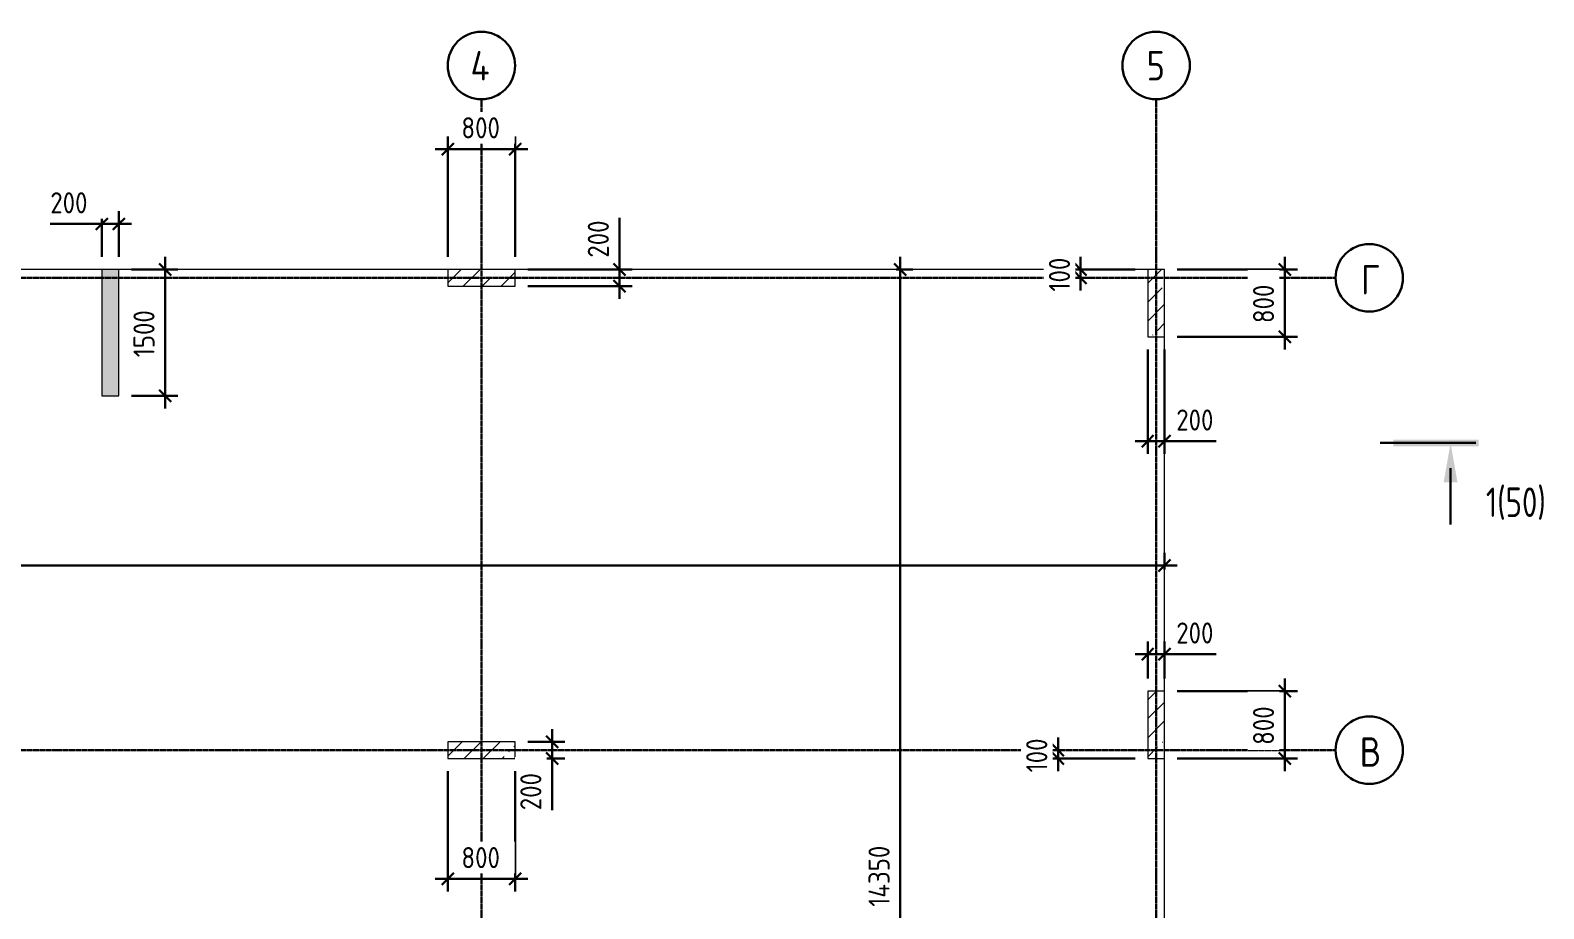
# Model space of a CAD drawing. Header units: millimetres. Extents: x -3720 to 34496, y -3324 to 17085.
# Drawn here: x 16550 to 34496, y 6670 to 17085 of the extents above; entities that cross this region are included whole.
import ezdxf

# ---------------------------------------------------------------- set-up
doc = ezdxf.new("R2010")
doc.units = ezdxf.units.MM
doc.linetypes.add('ADSK_Линия сетки', pattern=[25, 20, -2.5, 0, -2.5])
for name, color, linetype, lineweight in [('A-ANNO-DIMS', 7, 'Continuous', 30), ('A-ANNO-DIMS-100', 7, 'Continuous', 30), ('G-ANNO-SYMB', 7, 'Continuous', 30), ('S-COLS', 7, 'Continuous', 9), ('S-GRID', 7, 'Continuous', 30), ('S-GRID-IDEN', 7, 'Continuous', 30)]:
    doc.layers.add(name, color=color, linetype=linetype, lineweight=lineweight)
doc.layers.add('A-FLOR', color=7, linetype='Continuous', lineweight=13, true_color=0x007f00)
doc.styles.add('GOST Common', font='GOST_Common_SpecSymbol_0.ttf', dxfattribs={"width": 0.9, "height": 350})
doc.styles.add('GOST Common_1', font='GOST_Common_SpecSymbol_0.ttf', dxfattribs={"width": 0.9, "height": 250})
doc.styles.add('GOST Common_2', font='GOST_Common_SpecSymbol_0.ttf', dxfattribs={"width": 0.8, "height": 350})
doc.dimstyles.new('0_Колонны_опалубка', dxfattribs={"dimscale": 304.8, "dimtxt": 251.428749, "dimasz": 0.463911, "dimexe": 0.492126, "dimexo": 0.492126, "dimgap": 0.164042, "dimtad": 1, "dimdec": 0, "dimzin": 0, "dimdsep": 46, "dimtxsty": 'GOST Common_1', "dimblk1": 'OBLIQUE', "dimblk2": 'OBLIQUE', "dimsah": 1, "dimcen": 0.09, "dimdle": 0.492126, "dimazin": 0, "dimtfac": 1, "dimtdec": 4, "dimtix": 1, "dimtmove": 1, "dimatfit": 3, "dimfxl": 1, "dimtvp": 1, "dimtfill": 1, "dimtolj": 1, "dimtzin": 0, "dimarcsym": 2})
doc.dimstyles.new('0_Колонны_опалубка_1', dxfattribs={"dimscale": 304.8, "dimtxt": 251.428749, "dimasz": 0.463911, "dimexe": 0.492126, "dimexo": 0.492126, "dimgap": 0.164042, "dimtad": 1, "dimdec": 0, "dimzin": 0, "dimdsep": 46, "dimtxsty": 'GOST Common_1', "dimblk1": 'OBLIQUE', "dimblk2": 'OBLIQUE', "dimsah": 1, "dimcen": 0.09, "dimdle": 0.492126, "dimazin": 0, "dimtfac": 1, "dimtdec": 4, "dimtix": 1, "dimtmove": 0, "dimatfit": 3, "dimfxl": 1, "dimtvp": 1, "dimtfill": 1, "dimtolj": 1, "dimtzin": 0, "dimarcsym": 2})
pattern_1 = [(45, (0, 0), (-224.5064, 224.5064), []), (45, (224.5, 0), (-224.5064, 224.5064), [396.875, -79.375, 3.353, -76.022])]

# ---------------------------------------------------------------- blocks, each defined once
blk = doc.blocks.new('Ось сетки - Круг_Ø8 мм-2643-Этаж 1_ План размещения вертикальных конструкций')
at = {"layer": 'S-GRID-IDEN'}
for start, end in [(360, 180), (180, 360)]:
    blk.add_arc((0, 0), 4, start, end, dxfattribs=at)
blk = doc.blocks.new('DIMBLOCK23-Этаж 1_ План размещения вертикальных конструкций')
at = {"layer": 'A-ANNO-DIMS-100', "color": 163, "true_color": 0x8080c0}
for p, q in [((23538, 14862), (23538, 14389)), ((23538, 13900), (23538, 14400)), ((23538, 14389), (23538, 14150)), ((22450, 14250), (23688, 14250)), ((23538, 14250), (22450, 14250)), ((23538, 14250), (23467, 14321)), ((23538, 14250), (23608, 14179)), ((22450, 14050), (23688, 14050)), ((23538, 14050), (22450, 14050)), ((23538, 14050), (23467, 14121)), ((23538, 14050), (23608, 13979))]:
    blk.add_line(p, q, dxfattribs=at)
at = {"layer": 'A-ANNO-DIMS-100', "color": 0, "insert": (23161, 14389), "char_height": 250, "width": 567.63, "attachment_point": 1, "rotation": 90, "line_spacing_factor": 1.022761, "style": 'GOST Common_1', "bg_fill": 3, "box_fill_scale": 1.25, "bg_fill_color": 256, "bg_fill_true_color": 13158600, "bg_fill_transparency": 0}
blk.add_mtext('200', dxfattribs=at)
blk = doc.blocks.new('_Oblique')
at = {"color": 0, "linetype": 'ByBlock', "lineweight": -2}
blk.add_line((-0.5, -0.5), (0.5, 0.5), dxfattribs=at)
blk = doc.blocks.new('DIMBLOCK24-Этаж 1_ План размещения вертикальных конструкций')
at = {"layer": 'A-ANNO-DIMS-100', "color": 163, "true_color": 0x8080c0}
for p, q in [((21500, 14400), (21500, 15826)), ((22300, 14400), (22300, 15826)), ((21350, 15676), (22450, 15676)), ((21500, 15676), (21429, 15605)), ((21500, 15676), (21571, 15746)), ((21500, 15676), (21500, 14400)), ((22300, 15676), (22229, 15605)), ((22300, 15676), (22371, 15746)), ((22300, 15676), (22300, 14400))]:
    blk.add_line(p, q, dxfattribs=at)
at = {"layer": 'A-ANNO-DIMS-100', "color": 0, "insert": (21663, 16053), "char_height": 250, "width": 567.63, "attachment_point": 1, "line_spacing_factor": 1.022761, "style": 'GOST Common_1', "bg_fill": 3, "box_fill_scale": 1.25, "bg_fill_color": 256, "bg_fill_true_color": 13158600, "bg_fill_transparency": 0}
blk.add_mtext('800', dxfattribs=at)
blk = doc.blocks.new('DIMBLOCK27-Этаж 1_ План размещения вертикальных конструкций')
at = {"layer": 'A-ANNO-DIMS-100', "color": 163, "true_color": 0x8080c0}
for p, q in [((29800, 13300), (29800, 12062)), ((29800, 12212), (29800, 13300)), ((30000, 13300), (30000, 12062)), ((30000, 12212), (30000, 13300)), ((29650, 12212), (30150, 12212)), ((29800, 12212), (29729, 12142)), ((29800, 12212), (29871, 12283)), ((30139, 12212), (29900, 12212)), ((30000, 12212), (29929, 12142)), ((30000, 12212), (30071, 12283)), ((30612, 12212), (30139, 12212))]:
    blk.add_line(p, q, dxfattribs=at)
at = {"layer": 'A-ANNO-DIMS-100', "color": 0, "insert": (30139, 12589), "char_height": 250, "width": 567.63, "attachment_point": 1, "line_spacing_factor": 1.022761, "style": 'GOST Common_1', "bg_fill": 3, "box_fill_scale": 1.25, "bg_fill_color": 256, "bg_fill_true_color": 13158600, "bg_fill_transparency": 0}
blk.add_mtext('200', dxfattribs=at)
blk = doc.blocks.new('DIMBLOCK28-Этаж 1_ План размещения вертикальных конструкций')
at = {"layer": 'A-ANNO-DIMS-100', "color": 163, "true_color": 0x8080c0}
for p, q in [((31426, 14400), (31426, 13300)), ((30150, 14250), (31576, 14250)), ((31426, 14250), (30150, 14250)), ((31426, 14250), (31355, 14321)), ((31426, 14250), (31496, 14179)), ((31426, 13450), (31355, 13521)), ((30150, 13450), (31576, 13450)), ((31426, 13450), (30150, 13450)), ((31426, 13450), (31496, 13379))]:
    blk.add_line(p, q, dxfattribs=at)
at = {"layer": 'A-ANNO-DIMS-100', "color": 0, "insert": (31049, 13613), "char_height": 250, "width": 567.63, "attachment_point": 1, "rotation": 90, "line_spacing_factor": 1.022761, "style": 'GOST Common_1', "bg_fill": 3, "box_fill_scale": 1.25, "bg_fill_color": 256, "bg_fill_true_color": 13158600, "bg_fill_transparency": 0}
blk.add_mtext('800', dxfattribs=at)
blk = doc.blocks.new('DIMBLOCK33-Этаж 1_ План размещения вертикальных конструкций')
at = {"layer": 'A-ANNO-DIMS-100', "color": 163, "true_color": 0x8080c0}
for p, q in [((22738, 8800), (22738, 8300)), ((22450, 8650), (22888, 8650)), ((22738, 8650), (22450, 8650)), ((22738, 8650), (22667, 8721)), ((22738, 8650), (22808, 8579)), ((22450, 8450), (22888, 8450)), ((22738, 8450), (22450, 8450)), ((22738, 8450), (22667, 8521)), ((22738, 8311), (22738, 8550)), ((22738, 8450), (22808, 8379)), ((22738, 7838), (22738, 8311))]:
    blk.add_line(p, q, dxfattribs=at)
at = {"layer": 'A-ANNO-DIMS-100', "color": 0, "insert": (22361, 7838), "char_height": 250, "width": 567.63, "attachment_point": 1, "rotation": 90, "line_spacing_factor": 1.022761, "style": 'GOST Common_1', "bg_fill": 3, "box_fill_scale": 1.25, "bg_fill_color": 256, "bg_fill_true_color": 13158600, "bg_fill_transparency": 0}
blk.add_mtext('200', dxfattribs=at)
blk = doc.blocks.new('DIMBLOCK34-Этаж 1_ План размещения вертикальных конструкций')
at = {"layer": 'A-ANNO-DIMS-100', "color": 163, "true_color": 0x8080c0}
for p, q in [((21500, 8300), (21500, 6874)), ((21500, 7024), (21500, 8300)), ((22300, 8300), (22300, 6874)), ((22300, 7024), (22300, 8300)), ((21350, 7024), (22450, 7024)), ((21500, 7024), (21429, 6954)), ((21500, 7024), (21571, 7095)), ((22300, 7024), (22229, 6954)), ((22300, 7024), (22371, 7095))]:
    blk.add_line(p, q, dxfattribs=at)
at = {"layer": 'A-ANNO-DIMS-100', "color": 0, "insert": (21663, 7401), "char_height": 250, "width": 567.63, "attachment_point": 1, "line_spacing_factor": 1.022761, "style": 'GOST Common_1', "bg_fill": 3, "box_fill_scale": 1.25, "bg_fill_color": 256, "bg_fill_true_color": 13158600, "bg_fill_transparency": 0}
blk.add_mtext('800', dxfattribs=at)
blk = doc.blocks.new('DIMBLOCK37-Этаж 1_ План размещения вертикальных конструкций')
at = {"layer": 'A-ANNO-DIMS-100', "color": 163, "true_color": 0x8080c0}
for p, q in [((29800, 9400), (29800, 9838)), ((29800, 9688), (29871, 9758)), ((30000, 9400), (30000, 9838)), ((30000, 9688), (30071, 9758)), ((29650, 9688), (30150, 9688)), ((29800, 9688), (29729, 9617)), ((29800, 9688), (29800, 9400)), ((30139, 9688), (29900, 9688)), ((30000, 9688), (29929, 9617)), ((30000, 9688), (30000, 9400)), ((30612, 9688), (30139, 9688))]:
    blk.add_line(p, q, dxfattribs=at)
at = {"layer": 'A-ANNO-DIMS-100', "color": 0, "insert": (30139, 10064), "char_height": 250, "width": 567.63, "attachment_point": 1, "line_spacing_factor": 1.022761, "style": 'GOST Common_1', "bg_fill": 3, "box_fill_scale": 1.25, "bg_fill_color": 256, "bg_fill_true_color": 13158600, "bg_fill_transparency": 0}
blk.add_mtext('200', dxfattribs=at)
blk = doc.blocks.new('DIMBLOCK38-Этаж 1_ План размещения вертикальных конструкций')
at = {"layer": 'A-ANNO-DIMS-100', "color": 163, "true_color": 0x8080c0}
for p, q in [((31426, 8300), (31426, 9400)), ((30150, 9250), (31576, 9250)), ((31426, 9250), (30150, 9250)), ((31426, 9250), (31355, 9321)), ((31426, 9250), (31496, 9179)), ((30150, 8450), (31576, 8450)), ((31426, 8450), (30150, 8450)), ((31426, 8450), (31355, 8521)), ((31426, 8450), (31496, 8379))]:
    blk.add_line(p, q, dxfattribs=at)
at = {"layer": 'A-ANNO-DIMS-100', "color": 0, "insert": (31049, 8613), "char_height": 250, "width": 567.63, "attachment_point": 1, "rotation": 90, "line_spacing_factor": 1.022761, "style": 'GOST Common_1', "bg_fill": 3, "box_fill_scale": 1.25, "bg_fill_color": 256, "bg_fill_true_color": 13158600, "bg_fill_transparency": 0}
blk.add_mtext('800', dxfattribs=at)
blk = doc.blocks.new('DIMBLOCK54-Этаж 1_ План размещения вертикальных конструкций')
at = {"layer": 'A-ANNO-DIMS-100', "color": 163, "true_color": 0x8080c0}
for p, q in [((28737, 8550), (28666, 8621)), ((28737, 8300), (28737, 8700)), ((28787, 8550), (28587, 8550)), ((29650, 8450), (28587, 8450)), ((28737, 8450), (28666, 8521)), ((28737, 8550), (28807, 8479)), ((28737, 8550), (28787, 8550)), ((28737, 8450), (28807, 8379)), ((28737, 8450), (29650, 8450))]:
    blk.add_line(p, q, dxfattribs=at)
at = {"layer": 'A-ANNO-DIMS-100', "color": 0, "insert": (28360, 8287), "char_height": 250, "width": 511.38, "attachment_point": 1, "rotation": 90, "line_spacing_factor": 1.022761, "style": 'GOST Common_1', "bg_fill": 3, "box_fill_scale": 1.25, "bg_fill_color": 256, "bg_fill_true_color": 13158600, "bg_fill_transparency": 0}
blk.add_mtext('100', dxfattribs=at)
blk = doc.blocks.new('DIMBLOCK55-Этаж 1_ План размещения вертикальных конструкций')
at = {"layer": 'A-ANNO-DIMS-100', "color": 163, "true_color": 0x8080c0}
for p, q in [((29005, 14000), (29005, 14400)), ((29650, 14250), (28855, 14250)), ((29005, 14250), (28935, 14321)), ((29005, 14150), (28935, 14221)), ((29005, 14250), (29076, 14179)), ((29005, 14250), (29650, 14250)), ((29055, 14150), (28855, 14150)), ((29005, 14150), (29076, 14079)), ((29005, 14150), (29055, 14150))]:
    blk.add_line(p, q, dxfattribs=at)
at = {"layer": 'A-ANNO-DIMS-100', "color": 0, "insert": (28629, 13987), "char_height": 250, "width": 511.38, "attachment_point": 1, "rotation": 90, "line_spacing_factor": 1.022761, "style": 'GOST Common_1', "bg_fill": 3, "box_fill_scale": 1.25, "bg_fill_color": 256, "bg_fill_true_color": 13158600, "bg_fill_transparency": 0}
blk.add_mtext('100', dxfattribs=at)
blk = doc.blocks.new('DIMBLOCK56-Этаж 1_ План размещения вертикальных конструкций')
at = {"layer": 'A-ANNO-DIMS-100', "color": 163, "true_color": 0x8080c0}
for p, q in [((26867, 14400), (26867, -250)), ((26867, 14250), (26796, 14321)), ((26817, 14250), (27017, 14250)), ((26867, 14250), (26817, 14250)), ((26867, 14250), (26938, 14179)), ((26867, -100), (26796, -29)), ((26817, -100), (27017, -100)), ((26867, -100), (26817, -100)), ((26867, -100), (26938, -171))]:
    blk.add_line(p, q, dxfattribs=at)
at = {"layer": 'A-ANNO-DIMS-100', "color": 0, "insert": (26490, 6694), "char_height": 250, "width": 915.37, "attachment_point": 1, "rotation": 90, "line_spacing_factor": 1.022761, "style": 'GOST Common_1', "bg_fill": 3, "box_fill_scale": 1.25, "bg_fill_color": 256, "bg_fill_true_color": 13158600, "bg_fill_transparency": 0}
blk.add_mtext('14350', dxfattribs=at)
blk = doc.blocks.new('DIMBLOCK57-Этаж 1_ План размещения вертикальных конструкций')
at = {"layer": 'A-ANNO-DIMS-100', "color": 163, "true_color": 0x8080c0}
for p, q in [((-100, 10691), (-100, 10891)), ((-100, 10741), (-29, 10812)), ((30000, 10691), (30000, 10891)), ((30000, 10741), (30071, 10812)), ((-250, 10741), (30150, 10741)), ((-100, 10741), (-171, 10670)), ((-100, 10741), (-100, 10691)), ((30000, 10741), (29929, 10670)), ((30000, 10741), (30000, 10691))]:
    blk.add_line(p, q, dxfattribs=at)
at = {"layer": 'A-ANNO-DIMS-100', "color": 0, "insert": (14579, 11118), "char_height": 250, "width": 889.8, "attachment_point": 1, "line_spacing_factor": 1.022761, "style": 'GOST Common_1', "bg_fill": 3, "box_fill_scale": 1.25, "bg_fill_color": 256, "bg_fill_true_color": 13158600, "bg_fill_transparency": 0}
blk.add_mtext('30100', dxfattribs=at)
blk = doc.blocks.new('Разрез - Номер вида сзади лист_3_5 мм-93904-Этаж 1_ План размещения вертикальных конструкций')
at = {"layer": 'G-ANNO-SYMB'}
for points in [[(9.8, 0.4), (9.8, -0.39), (-0.33, -0.39), (-0.33, 0.4)], [(2.18, -4.67), (3, 0), (3.82, -4.67)]]:
    blk.add_hatch(color=256, dxfattribs=at).paths.add_polyline_path(points)
blk.add_line((3, -3), (3, -9.66), dxfattribs=at)
blk = doc.blocks.new('DIMBLOCK63-Этаж 1_ План размещения вертикальных конструкций')
at = {"layer": 'A-ANNO-DIMS-100', "color": 163, "true_color": 0x8080c0}
for p, q in [((17400, 14400), (17400, 14938)), ((17600, 14400), (17600, 14938)), ((16788, 14788), (17261, 14788)), ((17750, 14788), (17250, 14788)), ((17261, 14788), (17500, 14788)), ((17400, 14788), (17329, 14717)), ((17400, 14788), (17471, 14858)), ((17400, 14788), (17400, 14400)), ((17600, 14788), (17529, 14717)), ((17600, 14788), (17671, 14858)), ((17600, 14788), (17600, 14400))]:
    blk.add_line(p, q, dxfattribs=at)
at = {"layer": 'A-ANNO-DIMS-100', "color": 0, "insert": (16788, 15164), "char_height": 250, "width": 567.63, "attachment_point": 1, "line_spacing_factor": 1.022761, "style": 'GOST Common_1', "bg_fill": 3, "box_fill_scale": 1.25, "bg_fill_color": 256, "bg_fill_true_color": 13158600, "bg_fill_transparency": 0}
blk.add_mtext('200', dxfattribs=at)
blk = doc.blocks.new('DIMBLOCK64-Этаж 1_ План размещения вертикальных конструкций')
at = {"layer": 'A-ANNO-DIMS-100', "color": 163, "true_color": 0x8080c0}
for p, q in [((18151, 12600), (18151, 14400)), ((17750, 14250), (18301, 14250)), ((18151, 14250), (17750, 14250)), ((18151, 14250), (18080, 14321)), ((18151, 14250), (18222, 14179)), ((17750, 12750), (18301, 12750)), ((18151, 12750), (17750, 12750)), ((18151, 12750), (18080, 12821)), ((18151, 12750), (18222, 12679))]:
    blk.add_line(p, q, dxfattribs=at)
at = {"layer": 'A-ANNO-DIMS-100', "color": 0, "insert": (17774, 13208), "char_height": 250, "width": 700.59, "attachment_point": 1, "rotation": 90, "line_spacing_factor": 1.022761, "style": 'GOST Common_1', "bg_fill": 3, "box_fill_scale": 1.25, "bg_fill_color": 256, "bg_fill_true_color": 13158600, "bg_fill_transparency": 0}
blk.add_mtext('1500', dxfattribs=at)

msp = doc.modelspace()

# ---------------------------------------------------------------- hatches: boundary and pattern name
at = {"layer": 'S-COLS', "true_color": 0xff0000}
msp.add_hatch(color=1, dxfattribs=at).paths.add_polyline_path([(17600, 12750), (17600, 14250), (17400, 14250), (17400, 12750)])
at = {"layer": 'S-COLS'}
h = msp.add_hatch(dxfattribs=at)
h.set_pattern_fill('FP_1', color=256, style=0, pattern_type=2)
h.set_pattern_definition(pattern_1)
h.paths.add_polyline_path([(21500, 14050), (22300, 14050), (22300, 14250), (21500, 14250)])
h = msp.add_hatch(dxfattribs=at)
h.set_pattern_fill('FP_1', color=256, style=0, pattern_type=2)
h.set_pattern_definition(pattern_1)
h.paths.add_polyline_path([(29800, 13450), (30000, 13450), (30000, 14250), (29800, 14250)])
h = msp.add_hatch(dxfattribs=at)
h.set_pattern_fill('FP_1', color=256, style=0, pattern_type=2)
h.set_pattern_definition(pattern_1)
h.paths.add_polyline_path([(30000, 8450), (30000, 9250), (29800, 9250), (29800, 8450)])
h = msp.add_hatch(dxfattribs=at)
h.set_pattern_fill('FP_1', color=256, style=0, pattern_type=2)
h.set_pattern_definition(pattern_1)
h.paths.add_polyline_path([(22300, 8450), (22300, 8650), (21500, 8650), (21500, 8450)])

# ---------------------------------------------------------------- linework, layer by layer
at = {"layer": 'A-FLOR'}
for p, q in [((17400, 14250), (14800, 14250)), ((21500, 14250), (17600, 14250)), ((29800, 14250), (22300, 14250)), ((30000, 9250), (30000, 13450)), ((30000, 5500), (30000, 8450))]:
    msp.add_line(p, q, dxfattribs=at)
at = {"layer": 'G-ANNO-SYMB'}
msp.add_line((32557.9, 12192), (33691.4, 12192), dxfattribs=at)
at = {"layer": 'S-COLS', "color": 1, "true_color": 0xff0000}
for p, q in [((17600, 14250), (17400, 14250)), ((17400, 14250), (17400, 12750)), ((17600, 12750), (17600, 14250)), ((17400, 12750), (17600, 12750))]:
    msp.add_line(p, q, dxfattribs=at)
at = {"layer": 'S-COLS'}
for p, q in [((21500, 14250), (21500, 14050)), ((22300, 14250), (21500, 14250)), ((22300, 14050), (22300, 14250)), ((30000, 14250), (29800, 14250)), ((29800, 14250), (29800, 13450)), ((30000, 13450), (30000, 14250)), ((21500, 14050), (22300, 14050)), ((29800, 13450), (30000, 13450)), ((30000, 9250), (29800, 9250)), ((29800, 9250), (29800, 8450)), ((30000, 8450), (30000, 9250)), ((21500, 8650), (21500, 8450)), ((22300, 8650), (21500, 8650)), ((22300, 8450), (22300, 8650)), ((21500, 8450), (22300, 8450)), ((29800, 8450), (30000, 8450))]:
    msp.add_line(p, q, dxfattribs=at)
at = {"layer": 'S-GRID', "color": 150, "linetype": 'ADSK_Линия сетки', "true_color": 0x0080ff}
for p, q in [((21900, -2523.6), (21900, 16266.7)), ((29900, -2523.6), (29900, 16266.7)), ((-2091.2, 14150), (32027.3, 14150)), ((-2091.2, 8550), (32027.3, 8550))]:
    msp.add_line(p, q, dxfattribs=at)

# ---------------------------------------------------------------- block references
at = {"layer": 'G-ANNO-SYMB', "extrusion": (0, 0, -1), "xscale": 99.99999999999993, "yscale": 99.99999999999993, "zscale": 99.99999999999993}
msp.add_blockref('Разрез - Номер вида сзади лист_3_5 мм-93904-Этаж 1_ План размещения вертикальных конструкций', (-33691.4, 12192), dxfattribs=at)
at = {"layer": 'S-GRID-IDEN', "xscale": 99.99999999999993, "yscale": 99.99999999999993, "zscale": 99.99999999999993}
for p in [(21900, 16666.7), (29900, 16666.7)]:
    msp.add_blockref('Ось сетки - Круг_Ø8 мм-2643-Этаж 1_ План размещения вертикальных конструкций', p, dxfattribs=at)
at = {"layer": 'S-GRID-IDEN', "xscale": 99.99999999999993, "yscale": 99.99999999999993, "zscale": 99.99999999999993, "rotation": 269.9999999999994}
for p in [(32427.3, 14150), (32427.3, 8550)]:
    msp.add_blockref('Ось сетки - Круг_Ø8 мм-2643-Этаж 1_ План размещения вертикальных конструкций', p, dxfattribs=at)

# ---------------------------------------------------------------- texts
at = {"layer": 'G-ANNO-SYMB', "insert": (33810.6, 11664.3), "char_height": 350, "width": 923.544, "attachment_point": 1, "style": 'GOST Common_2'}
msp.add_mtext('1(50)', dxfattribs=at)
at = {"layer": 'S-GRID-IDEN', "char_height": 350, "attachment_point": 1, "style": 'GOST Common'}
for s, insert, width in [('\\fGOST Common|b0|i0|c204|p34|;\\W.9;4', (21771.4, 16839.2), 310.253), ('\\fGOST Common|b0|i0|c204|p34|;\\W.9;5', (29786.2, 16839.2), 274.177), ('\\fGOST Common|b0|i0|c204|p34|;\\W.9;Г', (32328.8, 14302.6), 274.177), ('\\fGOST Common|b0|i0|c204|p34|;\\W.9;В', (32313.9, 8702.6), 310.253)]:
    msp.add_mtext(s, dxfattribs=dict(at, insert=insert, width=width))

# ---------------------------------------------------------------- next in the draw order: dimensions: what is measured, and where the dimension line sits
at = {"layer": 'A-ANNO-DIMS', "color": 163, "true_color": 0x8080c0}
dim = msp.add_linear_dim(base=(17400, 14787.7), p1=(17600, 14250), p2=(17400, 14250), angle=0, dimstyle='0_Колонны_опалубка', override={"dimpost": '<>', "dimfxl": 200}, dxfattribs=at)
dim.commit()
dim.dimension.update_dxf_attribs({"geometry": 'DIMBLOCK63-Этаж 1_ План размещения вертикальных конструкций', "text_midpoint": (17071.3, 14997.8), "dimtype": 160})
for base, p1, p2, picture, middle in [((23537.7, 14250), (22300, 14050), (22300, 14250), 'DIMBLOCK23-Этаж 1_ План размещения вертикальных конструкций', (23327.7, 14673.3)), ((22737.7, 8450), (22300, 8650), (22300, 8450), 'DIMBLOCK33-Этаж 1_ План размещения вертикальных конструкций', (22527.7, 8121.3))]:
    dim = msp.add_linear_dim(base=base, p1=p1, p2=p2, angle=90, dimstyle='0_Колонны_опалубка', override={"dimpost": '<>', "dimfxl": 200}, dxfattribs=at)
    dim.commit()
    dim.dimension.update_dxf_attribs({"geometry": picture, "text_midpoint": middle, "dimtype": 160, "text_rotation": 90})
for base, p1, p2, override, picture, middle in [((29005.2, 14250), (28905.3, 14150), (29800, 14250), {"dimpost": '<>', "dimfxl": 900.308567}, 'DIMBLOCK55-Этаж 1_ План размещения вертикальных конструкций', (28830.2, 14200)), ((26866.9, -100), (26966.9, 14250), (26966.9, -100), {"dimpost": '<>', "dimfxl": 14350}, 'DIMBLOCK56-Этаж 1_ План размещения вертикальных конструкций', (26691.9, 7075)), ((28736.6, 8550), (29800, 8450), (28636.6, 8550), {"dimpost": '<>', "dimfxl": 1167.671501}, 'DIMBLOCK54-Этаж 1_ План размещения вертикальных конструкций', (28561.6, 8500))]:
    dim = msp.add_linear_dim(base=base, p1=p1, p2=p2, angle=90, dimstyle='0_Колонны_опалубка_1', override=override, dxfattribs=at)
    dim.commit()
    dim.dimension.update_dxf_attribs({"geometry": picture, "text_midpoint": middle})
for base, p1, p2, picture, middle in [((30000, 12212.3), (29800, 13450), (30000, 13450), 'DIMBLOCK27-Этаж 1_ План размещения вертикальных конструкций', (30423.3, 12422.3)), ((30000, 9687.7), (29800, 9250), (30000, 9250), 'DIMBLOCK37-Этаж 1_ План размещения вертикальных конструкций', (30423.3, 9897.8))]:
    dim = msp.add_linear_dim(base=base, p1=p1, p2=p2, dimstyle='0_Колонны_опалубка', override={"dimpost": '<>', "dimfxl": 200}, dxfattribs=at)
    dim.commit()
    dim.dimension.update_dxf_attribs({"geometry": picture, "text_midpoint": middle, "dimtype": 160})

# ---------------------------------------------------------------- next in the draw order: dimensions: what is measured, and where the dimension line sits
for base, p1, p2, angle, override, picture, middle in [((22300, 15675.8), (21500, 14250), (22300, 14250), 0, {"dimpost": '<>', "dimfxl": 800}, 'DIMBLOCK24-Этаж 1_ План размещения вертикальных конструкций', (21900, 15850.8)), ((18151.1, 14250), (17600, 12750), (17600, 14250), 90, {"dimpost": '<>', "dimfxl": 1500}, 'DIMBLOCK64-Этаж 1_ План размещения вертикальных конструкций', (17976.1, 13500)), ((31425.8, 13450), (30000, 14250), (30000, 13450), 90, {"dimpost": '<>', "dimfxl": 800}, 'DIMBLOCK28-Этаж 1_ План размещения вертикальных конструкций', (31250.8, 13850)), ((31425.8, 9250), (30000, 8450), (30000, 9250), 90, {"dimpost": '<>', "dimfxl": 800}, 'DIMBLOCK38-Этаж 1_ План размещения вертикальных конструкций', (31250.8, 8850))]:
    dim = msp.add_linear_dim(base=base, p1=p1, p2=p2, angle=angle, dimstyle='0_Колонны_опалубка_1', override=override, dxfattribs=at)
    dim.commit()
    dim.dimension.update_dxf_attribs({"geometry": picture, "text_midpoint": middle})
for base, p1, p2, override, picture, middle in [((30000, 10741.1), (-100, 10841.1), (30000, 10841.1), {"dimpost": '<>', "dimfxl": 30100}, 'DIMBLOCK57-Этаж 1_ План размещения вертикальных конструкций', (14950, 10916.1)), ((22300, 7024.2), (21500, 8450), (22300, 8450), {"dimpost": '<>', "dimfxl": 800}, 'DIMBLOCK34-Этаж 1_ План размещения вертикальных конструкций', (21900, 7199.2))]:
    dim = msp.add_linear_dim(base=base, p1=p1, p2=p2, dimstyle='0_Колонны_опалубка_1', override=override, dxfattribs=at)
    dim.commit()
    dim.dimension.update_dxf_attribs({"geometry": picture, "text_midpoint": middle})

doc.saveas('drawing.dxf')
